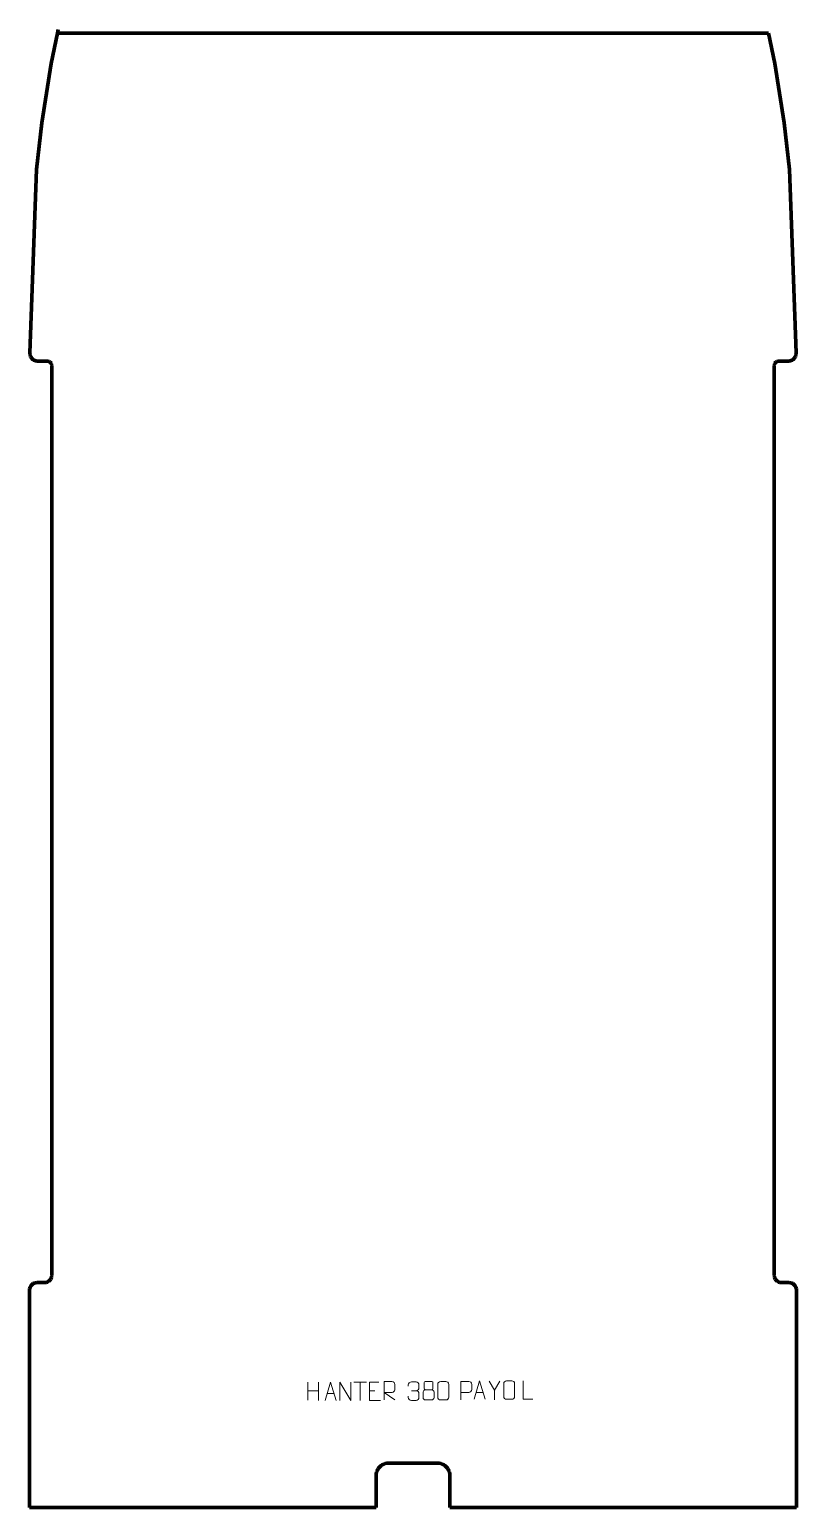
# Model space of a CAD drawing. Header units: millimetres. Extents: x -520 to 520, y -1337 to 668.
import ezdxf

# ---------------------------------------------------------------- set-up
doc = ezdxf.new("R2010")
doc.units = ezdxf.units.MM
doc.header["$MEASUREMENT"] = 0
doc.layers.add('layer 1', color=7, linetype='Continuous')

msp = doc.modelspace()

# ---------------------------------------------------------------- linework, layer by layer
at = {"layer": 'layer 1', "lineweight": 106}
for points in [[(-490.7611, 622.294), (-490.7611, 622.294), (-482.3087, 663.4419), (-482.3087, 663.4419)], [(-482.3087, 663.4419), (-482.3087, 663.4419), (-481.2818, 668.442), (-481.2818, 668.442)], [(-482.3087, 663.4419), (-482.3087, 663.4419), (482.3087, 663.4419), (482.3087, 663.4419)], [(490.7611, 622.294), (490.7611, 622.294), (482.3087, 663.4419), (482.3087, 663.4419)], [(-503.5331, 541.907), (-503.5331, 541.907), (-490.7611, 622.294), (-490.7611, 622.294)], [(503.5328, 541.907), (503.5328, 541.907), (490.7611, 622.294), (490.7611, 622.294)], [(-510.7072, 478.4424), (-510.7072, 478.4424), (-503.5331, 541.907), (-503.5331, 541.907)], [(510.7068, 478.4424), (510.7068, 478.4424), (503.5328, 541.907), (503.5328, 541.907)], [(-519.5909, 229.8589), (-519.5909, 229.8589), (-510.7072, 478.4424), (-510.7072, 478.4424)], [(519.5909, 229.8589), (519.5909, 229.8589), (510.7068, 478.4424), (510.7068, 478.4424)], [(-519.5909, 229.8589), (-519.5909, 229.8589), (-519.5455, 228.3856), (-519.5455, 228.3856)], [(-519.5455, 228.3856), (-519.5455, 228.3856), (-519.3022, 226.9308), (-519.3022, 226.9308)], [(-519.3022, 226.9308), (-519.3022, 226.9308), (-518.868, 225.5209), (-518.868, 225.5209)], [(-518.868, 225.5209), (-518.868, 225.5209), (-518.2503, 224.1828), (-518.2503, 224.1828)], [(-518.2503, 224.1828), (-518.2503, 224.1828), (-517.4585, 222.9384), (-517.4585, 222.9384)], [(-517.4585, 222.9384), (-517.4585, 222.9384), (-516.5079, 221.8113), (-516.5079, 221.8113)], [(-516.5079, 221.8113), (-516.5079, 221.8113), (-515.4157, 220.8216), (-515.4157, 220.8216)], [(-515.4157, 220.8216), (-515.4157, 220.8216), (-514.1997, 219.9856), (-514.1997, 219.9856)], [(515.4153, 220.8216), (515.4153, 220.8216), (514.2008, 219.9856), (514.2008, 219.9856)], [(516.5079, 221.8113), (516.5079, 221.8113), (515.4153, 220.8216), (515.4153, 220.8216)], [(517.4581, 222.9384), (517.4581, 222.9384), (516.5079, 221.8113), (516.5079, 221.8113)], [(518.2503, 224.1828), (518.2503, 224.1828), (517.4581, 222.9384), (517.4581, 222.9384)], [(518.8691, 225.5209), (518.8691, 225.5209), (518.2503, 224.1828), (518.2503, 224.1828)], [(519.3033, 226.9308), (519.3033, 226.9308), (518.8691, 225.5209), (518.8691, 225.5209)], [(519.5455, 228.3856), (519.5455, 228.3856), (519.3033, 226.9308), (519.3033, 226.9308)], [(519.5909, 229.8589), (519.5909, 229.8589), (519.5455, 228.3856), (519.5455, 228.3856)], [(-514.1997, 219.9856), (-514.1997, 219.9856), (-512.8838, 219.3195), (-512.8838, 219.3195)], [(-512.8838, 219.3195), (-512.8838, 219.3195), (-511.4912, 218.8359), (-511.4912, 218.8359)], [(-511.4912, 218.8359), (-511.4912, 218.8359), (-510.0467, 218.5407), (-510.0467, 218.5407)], [(-510.0467, 218.5407), (-510.0467, 218.5407), (-508.576, 218.4434), (-508.576, 218.4434)], [(-495.6362, 218.4434), (-495.6362, 218.4434), (-508.576, 218.4434), (-508.576, 218.4434)], [(-495.6362, 218.4434), (-495.6362, 218.4434), (-494.9001, 218.394), (-494.9001, 218.394)], [(-494.9001, 218.394), (-494.9001, 218.394), (-494.1773, 218.251), (-494.1773, 218.251)], [(-494.1773, 218.251), (-494.1773, 218.251), (-493.4788, 218.0128), (-493.4788, 218.0128)], [(-493.4788, 218.0128), (-493.4788, 218.0128), (-492.8168, 217.6877), (-492.8168, 217.6877)], [(-492.8168, 217.6877), (-492.8168, 217.6877), (-492.2046, 217.2782), (-492.2046, 217.2782)], [(-492.2046, 217.2782), (-492.2046, 217.2782), (-491.6506, 216.7917), (-491.6506, 216.7917)], [(-491.6506, 216.7917), (-491.6506, 216.7917), (-491.1644, 216.238), (-491.1644, 216.238)], [(-491.1644, 216.238), (-491.1644, 216.238), (-490.7545, 215.6239), (-490.7545, 215.6239)], [(-490.7545, 215.6239), (-490.7545, 215.6239), (-490.4283, 214.9623), (-490.4283, 214.9623)], [(-490.4283, 214.9623), (-490.4283, 214.9623), (-490.1916, 214.2653), (-490.1916, 214.2653)], [(-490.1916, 214.2653), (-490.1916, 214.2653), (-490.0471, 213.541), (-490.0471, 213.541)], [(-490.0471, 213.541), (-490.0471, 213.541), (-489.9992, 212.8064), (-489.9992, 212.8064)], [(-489.9992, -1021.7151), (-489.9992, -1021.7151), (-489.9992, 212.8064), (-489.9992, 212.8064)], [(490.0471, 213.541), (490.0471, 213.541), (489.9989, 212.8064), (489.9989, 212.8064)], [(489.9989, -1021.7151), (489.9989, -1021.7151), (489.9989, 212.8064), (489.9989, 212.8064)], [(490.1913, 214.2653), (490.1913, 214.2653), (490.0471, 213.541), (490.0471, 213.541)], [(490.4283, 214.9623), (490.4283, 214.9623), (490.1913, 214.2653), (490.1913, 214.2653)], [(490.7545, 215.6239), (490.7545, 215.6239), (490.4283, 214.9623), (490.4283, 214.9623)], [(491.164, 216.238), (491.164, 216.238), (490.7545, 215.6239), (490.7545, 215.6239)], [(491.6506, 216.7917), (491.6506, 216.7917), (491.164, 216.238), (491.164, 216.238)], [(492.2042, 217.2782), (492.2042, 217.2782), (491.6506, 216.7917), (491.6506, 216.7917)], [(492.8183, 217.6877), (492.8183, 217.6877), (492.2042, 217.2782), (492.2042, 217.2782)], [(493.4788, 218.0128), (493.4788, 218.0128), (492.8183, 217.6877), (492.8183, 217.6877)], [(494.177, 218.251), (494.177, 218.251), (493.4788, 218.0128), (493.4788, 218.0128)], [(494.9001, 218.394), (494.9001, 218.394), (494.177, 218.251), (494.177, 218.251)], [(495.6359, 218.4434), (495.6359, 218.4434), (494.9001, 218.394), (494.9001, 218.394)], [(495.6359, 218.4434), (495.6359, 218.4434), (508.5756, 218.4434), (508.5756, 218.4434)], [(510.0463, 218.5407), (510.0463, 218.5407), (508.5756, 218.4434), (508.5756, 218.4434)], [(511.4923, 218.8359), (511.4923, 218.8359), (510.0463, 218.5407), (510.0463, 218.5407)], [(512.8849, 219.3195), (512.8849, 219.3195), (511.4923, 218.8359), (511.4923, 218.8359)], [(514.2008, 219.9856), (514.2008, 219.9856), (512.8849, 219.3195), (512.8849, 219.3195)], [(-490.0836, -1023.0001), (-490.0836, -1023.0001), (-489.9992, -1021.7151), (-489.9992, -1021.7151)], [(490.0836, -1023.0001), (490.0836, -1023.0001), (489.9989, -1021.7151), (489.9989, -1021.7151)], [(-519.9123, -1040.3192), (-519.9123, -1040.3192), (-519.9993, -1041.6354), (-519.9993, -1041.6354)], [(-519.9993, -1336.5553), (-519.9993, -1336.5553), (-519.9993, -1041.6354), (-519.9993, -1041.6354)], [(-519.6561, -1039.0268), (-519.6561, -1039.0268), (-519.9123, -1040.3192), (-519.9123, -1040.3192)], [(-519.2322, -1037.7784), (-519.2322, -1037.7784), (-519.6561, -1039.0268), (-519.6561, -1039.0268)], [(-518.6483, -1036.5952), (-518.6483, -1036.5952), (-519.2322, -1037.7784), (-519.2322, -1037.7784)], [(-517.9163, -1035.499), (-517.9163, -1035.499), (-518.6483, -1036.5952), (-518.6483, -1036.5952)], [(-517.0475, -1034.5082), (-517.0475, -1034.5082), (-517.9163, -1035.499), (-517.9163, -1035.499)], [(-516.0552, -1033.6383), (-516.0552, -1033.6383), (-517.0475, -1034.5082), (-517.0475, -1034.5082)], [(-514.959, -1032.9062), (-514.959, -1032.9062), (-516.0552, -1033.6383), (-516.0552, -1033.6383)], [(-513.7773, -1032.3224), (-513.7773, -1032.3224), (-514.959, -1032.9062), (-514.959, -1032.9062)], [(-512.5288, -1031.8985), (-512.5288, -1031.8985), (-513.7773, -1032.3224), (-513.7773, -1032.3224)], [(-511.2351, -1031.6423), (-511.2351, -1031.6423), (-512.5288, -1031.8985), (-512.5288, -1031.8985)], [(-509.9191, -1031.5549), (-509.9191, -1031.5549), (-511.2351, -1031.6423), (-511.2351, -1031.6423)], [(-509.9191, -1031.5549), (-509.9191, -1031.5549), (-499.8401, -1031.5549), (-499.8401, -1031.5549)], [(-499.8401, -1031.5549), (-499.8401, -1031.5549), (-498.5556, -1031.4716), (-498.5556, -1031.4716)], [(-498.5556, -1031.4716), (-498.5556, -1031.4716), (-497.2927, -1031.2195), (-497.2927, -1031.2195)], [(-497.2927, -1031.2195), (-497.2927, -1031.2195), (-496.0745, -1030.8059), (-496.0745, -1030.8059)], [(-496.0745, -1030.8059), (-496.0745, -1030.8059), (-494.9197, -1030.2365), (-494.9197, -1030.2365)], [(-494.9197, -1030.2365), (-494.9197, -1030.2365), (-493.8496, -1029.5214), (-493.8496, -1029.5214)], [(-493.8496, -1029.5214), (-493.8496, -1029.5214), (-492.8821, -1028.6736), (-492.8821, -1028.6736)], [(-492.8821, -1028.6736), (-492.8821, -1028.6736), (-492.0328, -1027.706), (-492.0328, -1027.706)], [(-492.0328, -1027.706), (-492.0328, -1027.706), (-491.3177, -1026.636), (-491.3177, -1026.636)], [(-491.3177, -1026.636), (-491.3177, -1026.636), (-490.7482, -1025.4811), (-490.7482, -1025.4811)], [(-490.7482, -1025.4811), (-490.7482, -1025.4811), (-490.3347, -1024.2614), (-490.3347, -1024.2614)], [(-490.3347, -1024.2614), (-490.3347, -1024.2614), (-490.0836, -1023.0001), (-490.0836, -1023.0001)], [(490.3347, -1024.2614), (490.3347, -1024.2614), (490.0836, -1023.0001), (490.0836, -1023.0001)], [(490.7479, -1025.4811), (490.7479, -1025.4811), (490.3347, -1024.2614), (490.3347, -1024.2614)], [(491.3177, -1026.636), (491.3177, -1026.636), (490.7479, -1025.4811), (490.7479, -1025.4811)], [(492.0328, -1027.706), (492.0328, -1027.706), (491.3177, -1026.636), (491.3177, -1026.636)], [(492.8817, -1028.6736), (492.8817, -1028.6736), (492.0328, -1027.706), (492.0328, -1027.706)], [(493.8493, -1029.5214), (493.8493, -1029.5214), (492.8817, -1028.6736), (492.8817, -1028.6736)], [(494.9193, -1030.2365), (494.9193, -1030.2365), (493.8493, -1029.5214), (493.8493, -1029.5214)], [(496.0741, -1030.8059), (496.0741, -1030.8059), (494.9193, -1030.2365), (494.9193, -1030.2365)], [(497.2927, -1031.2195), (497.2927, -1031.2195), (496.0741, -1030.8059), (496.0741, -1030.8059)], [(498.5552, -1031.4716), (498.5552, -1031.4716), (497.2927, -1031.2195), (497.2927, -1031.2195)], [(499.8401, -1031.5549), (499.8401, -1031.5549), (498.5552, -1031.4716), (498.5552, -1031.4716)], [(509.9203, -1031.5549), (509.9203, -1031.5549), (499.8401, -1031.5549), (499.8401, -1031.5549)], [(509.9203, -1031.5549), (509.9203, -1031.5549), (511.2351, -1031.6423), (511.2351, -1031.6423)], [(511.2351, -1031.6423), (511.2351, -1031.6423), (512.5288, -1031.8985), (512.5288, -1031.8985)], [(512.5288, -1031.8985), (512.5288, -1031.8985), (513.7769, -1032.3224), (513.7769, -1032.3224)], [(513.7769, -1032.3224), (513.7769, -1032.3224), (514.959, -1032.9062), (514.959, -1032.9062)], [(514.959, -1032.9062), (514.959, -1032.9062), (516.0552, -1033.6383), (516.0552, -1033.6383)], [(516.0552, -1033.6383), (516.0552, -1033.6383), (517.0475, -1034.5082), (517.0475, -1034.5082)], [(517.0475, -1034.5082), (517.0475, -1034.5082), (517.9159, -1035.499), (517.9159, -1035.499)], [(517.9159, -1035.499), (517.9159, -1035.499), (518.6495, -1036.5952), (518.6495, -1036.5952)], [(518.6495, -1036.5952), (518.6495, -1036.5952), (519.2318, -1037.7784), (519.2318, -1037.7784)], [(519.2318, -1037.7784), (519.2318, -1037.7784), (519.6557, -1039.0268), (519.6557, -1039.0268)], [(519.6557, -1039.0268), (519.6557, -1039.0268), (519.9134, -1040.3192), (519.9134, -1040.3192)], [(519.9134, -1040.3192), (519.9134, -1040.3192), (519.9993, -1041.6354), (519.9993, -1041.6354)], [(519.9993, -1336.5553), (519.9993, -1336.5553), (519.9993, -1041.6354), (519.9993, -1041.6354)], [(-47.7765, -1284.851), (-47.7765, -1284.851), (-46.5712, -1283.0463), (-46.5712, -1283.0463)], [(-46.5712, -1283.0463), (-46.5712, -1283.0463), (-45.1407, -1281.4142), (-45.1407, -1281.4142)], [(-45.1407, -1281.4142), (-45.1407, -1281.4142), (-43.5089, -1279.984), (-43.5089, -1279.984)], [(-43.5089, -1279.984), (-43.5089, -1279.984), (-41.7038, -1278.7783), (-41.7038, -1278.7783)], [(-41.7038, -1278.7783), (-41.7038, -1278.7783), (-39.7573, -1277.8174), (-39.7573, -1277.8174)], [(-39.7573, -1277.8174), (-39.7573, -1277.8174), (-37.7027, -1277.1203), (-37.7027, -1277.1203)], [(-37.7027, -1277.1203), (-37.7027, -1277.1203), (-35.574, -1276.6964), (-35.574, -1276.6964)], [(-35.574, -1276.6964), (-35.574, -1276.6964), (-33.4077, -1276.5549), (-33.4077, -1276.5549)], [(-33.4077, -1276.5549), (-33.4077, -1276.5549), (33.4077, -1276.5549), (33.4077, -1276.5549)], [(35.574, -1276.6964), (35.574, -1276.6964), (33.4077, -1276.5549), (33.4077, -1276.5549)], [(37.7027, -1277.1203), (37.7027, -1277.1203), (35.574, -1276.6964), (35.574, -1276.6964)], [(39.7573, -1277.8174), (39.7573, -1277.8174), (37.7027, -1277.1203), (37.7027, -1277.1203)], [(41.7038, -1278.7783), (41.7038, -1278.7783), (39.7573, -1277.8174), (39.7573, -1277.8174)], [(43.5085, -1279.984), (43.5085, -1279.984), (41.7038, -1278.7783), (41.7038, -1278.7783)], [(45.1407, -1281.4142), (45.1407, -1281.4142), (43.5085, -1279.984), (43.5085, -1279.984)], [(46.5708, -1283.0463), (46.5708, -1283.0463), (45.1407, -1281.4142), (45.1407, -1281.4142)], [(47.7776, -1284.851), (47.7776, -1284.851), (46.5708, -1283.0463), (46.5708, -1283.0463)], [(-50.0003, -1293.1471), (-50.0003, -1293.1471), (-49.8584, -1290.9808), (-49.8584, -1290.9808)], [(-50.0003, -1293.1471), (-50.0003, -1293.1471), (-50.0003, -1336.5553), (-50.0003, -1336.5553)], [(-49.8584, -1290.9808), (-49.8584, -1290.9808), (-49.4345, -1288.8522), (-49.4345, -1288.8522)], [(-49.4345, -1288.8522), (-49.4345, -1288.8522), (-48.7364, -1286.7976), (-48.7364, -1286.7976)], [(-48.7364, -1286.7976), (-48.7364, -1286.7976), (-47.7765, -1284.851), (-47.7765, -1284.851)], [(48.736, -1286.7976), (48.736, -1286.7976), (47.7776, -1284.851), (47.7776, -1284.851)], [(49.4345, -1288.8522), (49.4345, -1288.8522), (48.736, -1286.7976), (48.736, -1286.7976)], [(49.8584, -1290.9808), (49.8584, -1290.9808), (49.4345, -1288.8522), (49.4345, -1288.8522)], [(49.9999, -1293.1471), (49.9999, -1293.1471), (49.8584, -1290.9808), (49.8584, -1290.9808)], [(49.9999, -1293.1471), (49.9999, -1293.1471), (49.9999, -1336.5553), (49.9999, -1336.5553)], [(-50.0003, -1336.5553), (-50.0003, -1336.5553), (-519.9993, -1336.5553), (-519.9993, -1336.5553)], [(49.9999, -1336.5553), (49.9999, -1336.5553), (519.9993, -1336.5553), (519.9993, -1336.5553)]]:
    msp.add_open_spline(points, degree=3, dxfattribs=at)
at = {"layer": 'layer 1', "color": 250, "lineweight": 9}
for points in [[(-142.8245, -1166.3732), (-142.8245, -1166.3732), (-142.8245, -1191.1507), (-142.8245, -1191.1507)], [(-142.8245, -1178.2555), (-142.8245, -1178.2555), (-128.1812, -1178.2551), (-128.1812, -1178.2551)], [(-128.1812, -1166.3732), (-128.1812, -1166.3732), (-128.1812, -1191.3267), (-128.1812, -1191.3267)], [(-116.4657, -1182.0773), (-116.4657, -1182.0773), (-106.97, -1182.0773), (-106.97, -1182.0773)], [(-80.2114, -1166.3967), (-80.2114, -1166.3967), (-63.2242, -1166.3967), (-63.2242, -1166.3967)], [(-71.7176, -1191.3267), (-71.7176, -1191.3267), (-71.7176, -1166.3732), (-71.7176, -1166.3732)], [(-59.1507, -1178.2529), (-59.1507, -1178.2529), (-51.9826, -1178.2529), (-51.9826, -1178.2529)], [(-1.9826, -1178.2529), (-1.9826, -1178.2529), (4.2138, -1178.2529), (4.2138, -1178.2529)], [(85.6479, -1180.5752), (85.6479, -1180.5752), (95.1436, -1180.5752), (95.1436, -1180.5752)], [(110.3958, -1177.3479), (110.3958, -1177.3479), (103.0749, -1165.4492), (103.0749, -1165.4492)]]:
    msp.add_open_spline(points, degree=3, dxfattribs=at)
for points, knots in [([(-119.1883, -1191.3267), (-119.1883, -1191.3267), (-111.8173, -1166.3732), (-111.8173, -1166.3732), (-111.8173, -1166.3732), (-111.8173, -1166.3732), (-104.2474, -1191.3267), (-104.2474, -1191.3267)], [0, 0, 0, 0, 0.333333333, 0.333333333, 0.333333333, 0.333333333, 1, 1, 1, 1]), ([(-99.0452, -1191.3267), (-99.0452, -1191.3267), (-99.0452, -1166.3732), (-99.0452, -1166.3732), (-99.0452, -1166.3732), (-99.0452, -1166.3732), (-84.3904, -1191.3267), (-84.3904, -1191.3267), (-84.3904, -1191.3267), (-84.3904, -1191.3267), (-84.3904, -1166.3732), (-84.3904, -1166.3732)], [0, 0, 0, 0, 0.25, 0.25, 0.25, 0.25, 0.5, 0.5, 0.5, 0.5, 1, 1, 1, 1]), ([(-46.2768, -1166.3732), (-46.2768, -1166.3732), (-59.1507, -1166.3732), (-59.1507, -1166.3732), (-59.1507, -1166.3732), (-59.1507, -1166.3732), (-59.1507, -1191.3268), (-59.1507, -1191.3268), (-59.1507, -1191.3268), (-59.1507, -1191.3268), (-44.2849, -1191.3268), (-44.2849, -1191.3268)], [0, 0, 0, 0, 0.25, 0.25, 0.25, 0.25, 0.5, 0.5, 0.5, 0.5, 1, 1, 1, 1]), ([(-39.3146, -1190.7296), (-39.3146, -1190.7296), (-39.3146, -1165.7761), (-39.3146, -1165.7761), (-39.3146, -1165.7761), (-35.7198, -1165.7761), (-32.1243, -1165.7761), (-28.5291, -1165.7761), (-28.5291, -1165.7761), (-26.2038, -1165.8138), (-24.6465, -1167.3038), (-24.6506, -1169.6702), (-24.6506, -1169.6702), (-24.651, -1171.7057), (-24.651, -1174.7651), (-24.6506, -1176.8011), (-24.6506, -1176.8011), (-24.6571, -1178.6766), (-26.4694, -1180.6184), (-28.4789, -1180.6375), (-28.4789, -1180.6375), (-28.4789, -1180.6375), (-39.3146, -1180.6375), (-39.3146, -1180.6375), (-39.3146, -1180.6375), (-39.3146, -1180.6375), (-24.6599, -1190.7296), (-24.6599, -1190.7296)], [0, 0, 0, 0, 0.125, 0.125, 0.125, 0.125, 0.25, 0.25, 0.25, 0.25, 0.375, 0.375, 0.375, 0.375, 0.5, 0.5, 0.5, 0.5, 0.625, 0.625, 0.625, 0.625, 0.75, 0.75, 0.75, 0.75, 1, 1, 1, 1]), ([(-6.6923, -1172.0077), (-6.6923, -1172.0077), (-6.6923, -1170.1505), (-6.6923, -1170.1505), (-6.6923, -1170.1505), (-6.7066, -1168.4086), (-4.0421, -1166.2905), (-1.983, -1166.3132), (-1.983, -1166.3132), (0.0811, -1166.3132), (2.1451, -1166.3132), (4.2088, -1166.3132), (4.2088, -1166.3132), (6.4033, -1166.3044), (8.0016, -1168.1512), (8.046, -1170.0633), (8.046, -1170.0633), (8.0456, -1171.4984), (8.0456, -1172.9335), (8.046, -1174.369), (8.046, -1174.369), (7.9974, -1176.0225), (6.3948, -1178.2525), (4.1965, -1178.2425), (4.1965, -1178.2425), (6.4002, -1178.2537), (8.0082, -1180.0569), (8.0622, -1182.1164), (8.0622, -1182.1164), (8.0618, -1183.9011), (8.0618, -1185.6858), (8.0622, -1187.4709), (8.0622, -1187.4709), (8.0723, -1189.5323), (6.0174, -1191.2954), (4.1965, -1191.2873), (4.1965, -1191.2873), (2.1312, -1191.287), (0.066, -1191.287), (-1.9996, -1191.2873), (-1.9996, -1191.2873), (-4.1682, -1191.2758), (-6.6992, -1188.8756), (-6.7178, -1187.4138), (-6.7178, -1187.4138), (-6.7178, -1187.4138), (-6.7178, -1185.5052), (-6.7178, -1185.5052)], [0, 0, 0, 0, 0.076923077, 0.076923077, 0.076923077, 0.076923077, 0.153846154, 0.153846154, 0.153846154, 0.153846154, 0.230769231, 0.230769231, 0.230769231, 0.230769231, 0.307692308, 0.307692308, 0.307692308, 0.307692308, 0.384615385, 0.384615385, 0.384615385, 0.384615385, 0.461538462, 0.461538462, 0.461538462, 0.461538462, 0.538461538, 0.538461538, 0.538461538, 0.538461538, 0.615384615, 0.615384615, 0.615384615, 0.615384615, 0.692307692, 0.692307692, 0.692307692, 0.692307692, 0.769230769, 0.769230769, 0.769230769, 0.769230769, 0.846153846, 0.846153846, 0.846153846, 0.846153846, 1, 1, 1, 1]), ([(13.7034, -1179.7602), (13.7034, -1182.931), (13.7034, -1184.6331), (13.7034, -1187.8045), (13.7034, -1187.8045), (13.6949, -1189.0264), (15.3928, -1190.7191), (16.6454, -1190.7276), (16.6454, -1190.7276), (19.6285, -1190.7273), (22.6118, -1190.7273), (25.5952, -1190.7276), (25.5952, -1190.7276), (26.9185, -1190.7159), (28.5389, -1189.0943), (28.5278, -1187.7951), (28.5278, -1187.7951), (28.5275, -1184.6269), (28.5275, -1182.9281), (28.5278, -1179.7602), (28.5278, -1179.7602), (28.4581, -1178.3798), (26.8803, -1176.8012), (25.5749, -1176.8073), (25.5749, -1176.8073), (22.5983, -1176.8076), (19.6217, -1176.8076), (16.6454, -1176.8073), (16.6454, -1176.8073), (15.5659, -1176.8009), (13.7196, -1178.3798), (13.7034, -1179.7602)], [0, 0, 0, 0, 0.111111111, 0.111111111, 0.111111111, 0.111111111, 0.222222222, 0.222222222, 0.222222222, 0.222222222, 0.333333333, 0.333333333, 0.333333333, 0.333333333, 0.444444444, 0.444444444, 0.444444444, 0.444444444, 0.555555556, 0.555555556, 0.555555556, 0.555555556, 0.666666667, 0.666666667, 0.666666667, 0.666666667, 0.777777778, 0.777777778, 0.777777778, 0.777777778, 1, 1, 1, 1]), ([(15.1622, -1167.242), (15.1622, -1169.455), (15.1622, -1173.1373), (15.1622, -1175.3506), (15.1622, -1175.3506), (15.1772, -1175.858), (15.9846, -1176.7894), (16.6847, -1176.7882), (16.6847, -1176.7882), (19.6546, -1176.788), (22.6248, -1176.8729), (25.5952, -1176.8732), (25.5952, -1176.8732), (26.3923, -1176.869), (27.113, -1176.0787), (27.1104, -1175.358), (27.1104, -1175.358), (27.1101, -1173.142), (27.1101, -1169.4573), (27.1104, -1167.242), (27.1104, -1167.242), (27.0919, -1166.5312), (26.4805, -1165.7708), (25.6466, -1165.7782), (25.6466, -1165.7782), (22.6295, -1165.7785), (19.6126, -1165.7785), (16.596, -1165.7782), (16.596, -1165.7782), (15.9696, -1165.7706), (15.1455, -1166.4816), (15.1622, -1167.242)], [0, 0, 0, 0, 0.111111111, 0.111111111, 0.111111111, 0.111111111, 0.222222222, 0.222222222, 0.222222222, 0.222222222, 0.333333333, 0.333333333, 0.333333333, 0.333333333, 0.444444444, 0.444444444, 0.444444444, 0.444444444, 0.555555556, 0.555555556, 0.555555556, 0.555555556, 0.666666667, 0.666666667, 0.666666667, 0.666666667, 0.777777778, 0.777777778, 0.777777778, 0.777777778, 1, 1, 1, 1]), ([(37.5349, -1165.7536), (39.901, -1165.7536), (42.2675, -1165.7536), (44.634, -1165.7536), (44.634, -1165.7536), (46.6145, -1165.718), (48.6405, -1167.2123), (48.6676, -1169.6544), (48.6676, -1169.6544), (48.6672, -1175.4118), (48.6672, -1181.1696), (48.6676, -1186.9278), (48.6676, -1186.9278), (48.5255, -1189.2554), (46.8191, -1190.7377), (44.634, -1190.7485), (44.634, -1190.7485), (42.2616, -1190.7481), (39.8892, -1190.7481), (37.5172, -1190.7485), (37.5172, -1190.7485), (35.5587, -1190.8541), (33.5523, -1188.9662), (33.5637, -1186.9452), (33.5637, -1186.9452), (33.5641, -1181.1646), (33.5641, -1175.3843), (33.5637, -1169.6045), (33.5637, -1169.6045), (33.568, -1167.4625), (35.3451, -1165.74), (37.5349, -1165.7536)], [0, 0, 0, 0, 0.111111111, 0.111111111, 0.111111111, 0.111111111, 0.222222222, 0.222222222, 0.222222222, 0.222222222, 0.333333333, 0.333333333, 0.333333333, 0.333333333, 0.444444444, 0.444444444, 0.444444444, 0.444444444, 0.555555556, 0.555555556, 0.555555556, 0.555555556, 0.666666667, 0.666666667, 0.666666667, 0.666666667, 0.777777778, 0.777777778, 0.777777778, 0.777777778, 1, 1, 1, 1]), ([(64.9779, -1190.6673), (64.9779, -1190.6673), (64.9779, -1165.7137), (64.9779, -1165.7137), (64.9779, -1165.7137), (68.5729, -1165.7137), (72.1682, -1165.7137), (75.7636, -1165.7137), (75.7636, -1165.7137), (78.0888, -1165.7516), (79.6462, -1167.2417), (79.642, -1169.6078), (79.642, -1169.6078), (79.6416, -1171.6435), (79.6416, -1174.7028), (79.642, -1176.7388), (79.642, -1176.7388), (79.6355, -1178.6142), (77.8233, -1180.5561), (75.8137, -1180.5752), (75.8137, -1180.5752), (75.8137, -1180.5752), (64.9779, -1180.5752), (64.9779, -1180.5752)], [0, 0, 0, 0, 0.142857143, 0.142857143, 0.142857143, 0.142857143, 0.285714286, 0.285714286, 0.285714286, 0.285714286, 0.428571429, 0.428571429, 0.428571429, 0.428571429, 0.571428571, 0.571428571, 0.571428571, 0.571428571, 0.714285714, 0.714285714, 0.714285714, 0.714285714, 1, 1, 1, 1]), ([(82.9253, -1189.8246), (82.9253, -1189.8246), (90.2963, -1164.8711), (90.2963, -1164.8711), (90.2963, -1164.8711), (90.2963, -1164.8711), (97.8662, -1189.8246), (97.8662, -1189.8246)], [0, 0, 0, 0, 0.333333333, 0.333333333, 0.333333333, 0.333333333, 1, 1, 1, 1]), ([(117.7182, -1165.4492), (117.7182, -1165.4492), (110.3958, -1177.3479), (110.3958, -1177.3479), (110.3958, -1177.3479), (110.3958, -1177.3479), (110.3965, -1190.4028), (110.3965, -1190.4028)], [0, 0, 0, 0, 0.333333333, 0.333333333, 0.333333333, 0.333333333, 1, 1, 1, 1]), ([(126.8762, -1164.8714), (129.2019, -1164.8714), (131.528, -1164.8714), (133.8541, -1164.8714), (133.8541, -1164.8714), (135.8007, -1164.8358), (137.7921, -1166.3274), (137.8188, -1168.765), (137.8188, -1168.765), (137.8184, -1174.5119), (137.8184, -1180.2592), (137.8188, -1186.0069), (137.8188, -1186.0069), (137.679, -1188.3303), (136.0018, -1189.8099), (133.8541, -1189.8207), (133.8541, -1189.8207), (131.5222, -1189.8203), (129.1903, -1189.8203), (126.8588, -1189.8207), (126.8588, -1189.8207), (124.9338, -1189.9261), (122.9617, -1188.0416), (122.9729, -1186.0243), (122.9729, -1186.0243), (122.9732, -1180.2542), (122.9732, -1174.4845), (122.9729, -1168.7152), (122.9729, -1168.7152), (122.9771, -1166.5771), (124.7238, -1164.8579), (126.8762, -1164.8714)], [0, 0, 0, 0, 0.111111111, 0.111111111, 0.111111111, 0.111111111, 0.222222222, 0.222222222, 0.222222222, 0.222222222, 0.333333333, 0.333333333, 0.333333333, 0.333333333, 0.444444444, 0.444444444, 0.444444444, 0.444444444, 0.555555556, 0.555555556, 0.555555556, 0.555555556, 0.666666667, 0.666666667, 0.666666667, 0.666666667, 0.777777778, 0.777777778, 0.777777778, 0.777777778, 1, 1, 1, 1]), ([(162.3449, -1189.8247), (162.3449, -1189.8247), (149.3958, -1189.8247), (149.3958, -1189.8247), (149.3958, -1189.8247), (149.3958, -1189.8247), (149.3958, -1164.8711), (149.3958, -1164.8711)], [0, 0, 0, 0, 0.333333333, 0.333333333, 0.333333333, 0.333333333, 1, 1, 1, 1])]:
    msp.add_open_spline(points, degree=3, knots=knots, dxfattribs=at)

doc.saveas('drawing.dxf')
